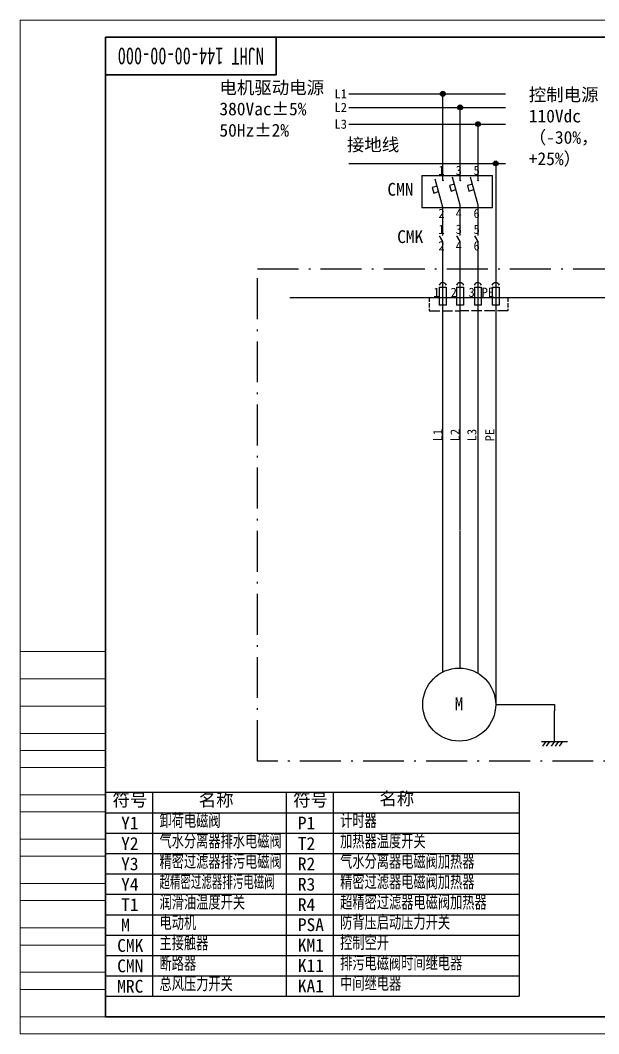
# Model space of a CAD drawing. Header units: millimetres. Extents: x 0 to 420, y 0 to 297.
# Drawn here: x 0 to 169.6, y 0 to 297 of the extents above; entities that cross this region are included whole.
import ezdxf
from ezdxf.enums import TextEntityAlignment as Align

# ---------------------------------------------------------------- set-up
doc = ezdxf.new("R2010")
doc.units = ezdxf.units.MM
doc.linetypes.add('DASHDOT', pattern=[18.5, 12, -3, 0.5, -3])
doc.linetypes.add('DASHED', pattern=[15, 12, -3])
doc.styles.add('海泰汉字样式', font='仿宋_GB2312(1).TTF', dxfattribs={"width": 0.7})

# ---------------------------------------------------------------- blocks, each defined once
blk = doc.blocks.new('HTDrawingNo')
at = {"insert": (50, 286.5), "char_height": 5, "width": 50, "attachment_point": 5, "rotation": 180, "style": '海泰汉字样式'}
blk.add_mtext('NJHT 144-00-00-000', dxfattribs=at)
at = {"insert": (390, 17.29), "char_height": 5, "width": 50, "attachment_point": 5, "style": '海泰汉字样式'}
blk.add_mtext('NJHT 144-00-00-000', dxfattribs=at)
blk = doc.blocks.new('NJHT-A3')
at = {"color": 7, "linetype": 'Continuous', "lineweight": 18}
for p, q in [((0, 0), (0, 297)), ((0, 297), (420, 297)), ((25, 112), (0, 112)), ((25, 104), (0, 104)), ((25, 96), (0, 96)), ((25, 88), (0, 88)), ((25, 83), (0, 83)), ((25, 78), (0, 78)), ((25, 70), (0, 70)), ((25, 65), (0, 65)), ((25, 57), (0, 57)), ((25, 52), (0, 52)), ((25, 44), (0, 44)), ((25, 39), (0, 39)), ((25, 31), (0, 31)), ((25, 26), (0, 26)), ((25, 18), (0, 18)), ((25, 13), (0, 13)), ((0, 5), (25, 5)), ((420, 0), (0, 0))]:
    blk.add_line(p, q, dxfattribs=at)
at = {"color": 7, "linetype": 'Continuous', "lineweight": 35}
for p, q in [((25, 5), (25, 292)), ((25, 292), (415, 292)), ((25, 5), (415, 5))]:
    blk.add_line(p, q, dxfattribs=at)
blk.add_lwpolyline([(75, 292), (75, 281), (25, 281)], dxfattribs=at)
at = {"color": 2, "linetype": 'Continuous', "lineweight": 18, "style": '海泰汉字样式', "width": 0.6}
blk.add_attdef('5', text='', height=5, rotation=180, dxfattribs=at).set_placement((50, 286.5), align=Align.MIDDLE_CENTER)
at = {"color": 2, "linetype": 'Continuous', "lineweight": 18, "style": '海泰汉字样式'}
for tag, height, width, p in [('1', 5, 0.5, (390, 54.25)), ('7', 5, 0.7, (340, 45.5)), ('2', 5, 0.5, (390, 46.75)), ('3', 5, 0.6, (390, 33)), ('12', 3.5, 0.7, (253, 29.5)), ('13', 3.5, 0.6, (267, 29.5)), ('20', 3.5, 0.7, (293, 29.5)), ('21', 3.5, 0.6, (307, 29.5)), ('14', 3.5, 0.7, (253, 22.5)), ('15', 3.5, 0.6, (267, 22.5)), ('22', 3.5, 0.7, (293, 22.5)), ('23', 3.5, 0.6, (307, 22.5)), ('8', 3.5, 0.7, (347, 17.5)), ('9', 3.5, 0.7, (359, 17.5)), ('4', 5, 0.6, (390, 17.5)), ('16', 3.5, 0.7, (253, 15.5)), ('17', 3.5, 0.6, (267, 15.5)), ('24', 3.5, 0.7, (293, 15.5)), ('25', 3.5, 0.6, (307, 15.5)), ('18', 3.5, 0.7, (253, 8.5)), ('19', 3.5, 0.6, (267, 8.5)), ('26', 3.5, 0.7, (293, 8.5)), ('27', 3.5, 0.6, (307, 8.5)), ('11', 3.5, 0.7, (327.5, 8.5)), ('10', 3.5, 0.7, (352.5, 8.5)), ('6', 3.5, 0.7, (396.57, 8.5))]:
    blk.add_attdef(tag, text='', height=height, dxfattribs=dict(at, width=width)).set_placement(p, align=Align.MIDDLE_CENTER)

msp = doc.modelspace()

# ---------------------------------------------------------------- linework, layer by layer
at = {"color": 7}
for p, q in [((96.35, 275.44), (142.29, 275.44)), ((123.87, 252.87), (123.87, 275.44)), ((96.35, 271.47), (142.29, 271.47)), ((128.95, 252.87), (128.95, 271.47)), ((96.35, 266.57), (142.29, 266.57)), ((96.35, 255.06), (142.29, 255.06)), ((139.37, 255.06), (139.37, 96.46)), ((117.69, 251.47), (138.4, 251.47)), ((138.4, 242.08), (117.69, 242.08)), ((79, 215.77), (363.52, 215.77)), ((123.87, 154.48), (123.87, 215.77)), ((128.95, 147.64), (128.95, 215.77)), ((134.19, 140.49), (134.19, 215.77)), ((123.87, 105.88), (123.87, 154.48)), ((128.95, 107.16), (128.95, 147.51)), ((134.19, 105.79), (134.19, 140.49))]:
    msp.add_line(p, q, dxfattribs=at)
at = {"color": 7, "ltscale": 0.007597}
for p, q in [((123.17, 275.44), (123.22, 275.71)), ((123.17, 275.44), (123.22, 275.71)), ((123.22, 275.17), (123.17, 275.44)), ((123.22, 275.17), (123.17, 275.44)), ((123.22, 275.71), (123.38, 275.93)), ((123.22, 275.71), (123.38, 275.93)), ((123.38, 274.94), (123.22, 275.17)), ((123.38, 274.94), (123.22, 275.17)), ((123.38, 275.93), (123.6, 276.08)), ((123.38, 275.93), (123.6, 276.08)), ((123.6, 274.79), (123.38, 274.94)), ((123.6, 274.79), (123.38, 274.94)), ((123.6, 276.08), (123.87, 276.14)), ((123.6, 276.08), (123.87, 276.14)), ((123.87, 274.74), (123.6, 274.79)), ((123.87, 274.74), (123.6, 274.79)), ((123.87, 276.14), (124.14, 276.08)), ((123.87, 276.14), (124.14, 276.08)), ((124.14, 274.79), (123.87, 274.74)), ((124.14, 274.79), (123.87, 274.74)), ((124.14, 276.08), (124.37, 275.93)), ((124.14, 276.08), (124.37, 275.93)), ((124.37, 274.94), (124.14, 274.79)), ((124.37, 274.94), (124.14, 274.79)), ((124.37, 275.93), (124.52, 275.71)), ((124.37, 275.93), (124.52, 275.71)), ((124.52, 275.17), (124.37, 274.94)), ((124.52, 275.17), (124.37, 274.94)), ((124.52, 275.71), (124.57, 275.44)), ((124.52, 275.71), (124.57, 275.44)), ((124.57, 275.44), (124.52, 275.17)), ((124.57, 275.44), (124.52, 275.17)), ((128.25, 271.47), (128.3, 271.73)), ((128.25, 271.47), (128.3, 271.73)), ((128.3, 271.2), (128.25, 271.47)), ((128.3, 271.2), (128.25, 271.47)), ((128.3, 271.73), (128.46, 271.96)), ((128.3, 271.73), (128.46, 271.96)), ((128.46, 270.97), (128.3, 271.2)), ((128.46, 270.97), (128.3, 271.2)), ((128.46, 271.96), (128.68, 272.11)), ((128.46, 271.96), (128.68, 272.11)), ((128.68, 270.82), (128.46, 270.97)), ((128.68, 270.82), (128.46, 270.97)), ((128.68, 272.11), (128.95, 272.17)), ((128.68, 272.11), (128.95, 272.17)), ((128.95, 270.76), (128.68, 270.82)), ((128.95, 270.76), (128.68, 270.82)), ((128.95, 272.17), (129.22, 272.11)), ((128.95, 272.17), (129.22, 272.11)), ((129.22, 270.82), (128.95, 270.76)), ((129.22, 270.82), (128.95, 270.76)), ((129.22, 272.11), (129.45, 271.96)), ((129.22, 272.11), (129.45, 271.96)), ((129.45, 270.97), (129.22, 270.82)), ((129.45, 270.97), (129.22, 270.82)), ((129.45, 271.96), (129.6, 271.73)), ((129.45, 271.96), (129.6, 271.73)), ((129.6, 271.2), (129.45, 270.97)), ((129.6, 271.2), (129.45, 270.97)), ((129.6, 271.73), (129.65, 271.47)), ((129.6, 271.73), (129.65, 271.47)), ((129.65, 271.47), (129.6, 271.2)), ((129.65, 271.47), (129.6, 271.2)), ((133.49, 266.57), (133.54, 266.84)), ((133.49, 266.57), (133.54, 266.84)), ((133.54, 266.3), (133.49, 266.57)), ((133.54, 266.3), (133.49, 266.57)), ((133.54, 266.84), (133.69, 267.06)), ((133.54, 266.84), (133.69, 267.06)), ((133.69, 266.07), (133.54, 266.3)), ((133.69, 266.07), (133.54, 266.3)), ((133.69, 267.06), (133.92, 267.21)), ((133.69, 267.06), (133.92, 267.21)), ((133.92, 265.92), (133.69, 266.07)), ((133.92, 265.92), (133.69, 266.07)), ((133.92, 267.21), (134.19, 267.27)), ((133.92, 267.21), (134.19, 267.27)), ((134.19, 265.87), (133.92, 265.92)), ((134.19, 265.87), (133.92, 265.92)), ((134.19, 267.27), (134.46, 267.21)), ((134.19, 267.27), (134.46, 267.21)), ((134.46, 265.92), (134.19, 265.87)), ((134.46, 265.92), (134.19, 265.87)), ((134.46, 267.21), (134.68, 267.06)), ((134.46, 267.21), (134.68, 267.06)), ((134.68, 266.07), (134.46, 265.92)), ((134.68, 266.07), (134.46, 265.92)), ((134.68, 267.06), (134.83, 266.84)), ((134.68, 267.06), (134.83, 266.84)), ((134.83, 266.3), (134.68, 266.07)), ((134.83, 266.3), (134.68, 266.07)), ((134.83, 266.84), (134.89, 266.57)), ((134.83, 266.84), (134.89, 266.57)), ((134.89, 266.57), (134.83, 266.3)), ((134.89, 266.57), (134.83, 266.3)), ((138.73, 255.33), (138.88, 255.56)), ((138.73, 255.33), (138.88, 255.56)), ((138.88, 255.56), (139.1, 255.71)), ((138.88, 255.56), (139.1, 255.71)), ((139.1, 255.71), (139.37, 255.76)), ((139.1, 255.71), (139.37, 255.76)), ((139.37, 255.76), (139.64, 255.71)), ((139.37, 255.76), (139.64, 255.71)), ((139.64, 255.71), (139.87, 255.56)), ((139.64, 255.71), (139.87, 255.56)), ((139.87, 255.56), (140.02, 255.33)), ((139.87, 255.56), (140.02, 255.33)), ((138.67, 255.06), (138.73, 255.33)), ((138.67, 255.06), (138.73, 255.33)), ((138.73, 254.79), (138.67, 255.06)), ((138.73, 254.79), (138.67, 255.06)), ((138.88, 254.56), (138.73, 254.79)), ((138.88, 254.56), (138.73, 254.79)), ((139.1, 254.41), (138.88, 254.56)), ((139.1, 254.41), (138.88, 254.56)), ((139.37, 254.36), (139.1, 254.41)), ((139.37, 254.36), (139.1, 254.41)), ((139.64, 254.41), (139.37, 254.36)), ((139.64, 254.41), (139.37, 254.36)), ((139.87, 254.56), (139.64, 254.41)), ((139.87, 254.56), (139.64, 254.41)), ((140.02, 254.79), (139.87, 254.56)), ((140.02, 254.79), (139.87, 254.56)), ((140.02, 255.33), (140.07, 255.06)), ((140.02, 255.33), (140.07, 255.06)), ((140.07, 255.06), (140.02, 254.79)), ((140.07, 255.06), (140.02, 254.79))]:
    msp.add_line(p, q, dxfattribs=at)
at = {"color": 7, "ltscale": 0.380508}
msp.add_line((134.19, 252.87), (134.19, 266.57), dxfattribs=at)
at = {"color": 7, "ltscale": 0.077814}
for p, q in [((123.87, 250.07), (123.87, 252.87)), ((128.95, 250.07), (128.95, 252.87)), ((134.19, 250.07), (134.19, 252.87))]:
    msp.add_line(p, q, dxfattribs=at)
at = {"color": 7, "ltscale": 0.260679}
for p, q in [((117.69, 251.47), (117.69, 242.08)), ((138.4, 242.08), (138.4, 251.47))]:
    msp.add_line(p, q, dxfattribs=at)
at = {"color": 7, "ltscale": 0.235197}
for p, q in [((123.87, 242.25), (121.67, 250.42)), ((128.95, 242.83), (126.75, 251.01)), ((134.19, 242.83), (131.99, 251.01))]:
    msp.add_line(p, q, dxfattribs=at)
at = {"color": 7, "ltscale": 0.010485}
for p, q in [((123.73, 250.22), (124.01, 249.97)), ((128.81, 250.22), (129.09, 249.97)), ((134.05, 250.22), (134.33, 249.97))]:
    msp.add_line(p, q, dxfattribs=at)
at = {"color": 7, "ltscale": 0.009051}
for p, q in [((123.97, 250.22), (123.76, 249.98)), ((129.05, 250.22), (128.84, 249.98)), ((134.29, 250.22), (134.07, 249.98))]:
    msp.add_line(p, q, dxfattribs=at)
at = {"color": 7, "ltscale": 0.041681}
for p, q in [((122.22, 248.38), (120.77, 247.99)), ((132.54, 248.96), (131.09, 248.57))]:
    msp.add_line(p, q, dxfattribs=at)
at = {"color": 7, "ltscale": 0.047038}
for p, q in [((120.77, 247.99), (121.21, 246.35)), ((125.85, 248.57), (126.29, 246.93)), ((131.09, 248.57), (131.53, 246.93))]:
    msp.add_line(p, q, dxfattribs=at)
at = {"color": 7, "ltscale": 0.041716}
for p, q in [((121.21, 246.35), (122.65, 246.8)), ((131.53, 246.93), (132.96, 247.38))]:
    msp.add_line(p, q, dxfattribs=at)
at = {"color": 7, "ltscale": 0.045351}
for p, q in [((122.65, 246.8), (122.22, 248.38)), ((127.73, 247.38), (127.3, 248.96)), ((132.96, 247.38), (132.54, 248.96))]:
    msp.add_line(p, q, dxfattribs=at)
at = {"color": 7, "ltscale": 0.041682}
msp.add_line((127.3, 248.96), (125.85, 248.57), dxfattribs=at)
at = {"color": 7, "ltscale": 0.041715}
msp.add_line((126.29, 246.93), (127.73, 247.38), dxfattribs=at)
at = {"color": 7, "ltscale": 0.091993}
msp.add_line((123.87, 238.94), (123.87, 242.25), dxfattribs=at)
at = {"color": 7, "ltscale": 0.10814}
for p, q in [((128.95, 238.94), (128.95, 242.83)), ((134.19, 238.94), (134.19, 242.83))]:
    msp.add_line(p, q, dxfattribs=at)
at = {"color": 7, "ltscale": 0.138123}
for p, q in [((123.87, 233.96), (123.87, 238.94)), ((128.95, 233.96), (128.95, 238.94)), ((134.19, 233.96), (134.19, 238.94))]:
    msp.add_line(p, q, dxfattribs=at)
at = {"color": 7, "ltscale": 0.052183}
for p, q in [((123.87, 232.17), (122.9, 233.78)), ((128.95, 232.17), (127.98, 233.78)), ((134.19, 232.17), (133.22, 233.78))]:
    msp.add_line(p, q, dxfattribs=at)
at = {"color": 7, "ltscale": 0.095383}
for p, q in [((123.87, 228.74), (123.87, 232.17)), ((128.95, 228.74), (128.95, 232.17)), ((134.19, 228.74), (134.19, 232.17))]:
    msp.add_line(p, q, dxfattribs=at)
at = {"color": 7, "ltscale": 0.36035}
for p, q in [((123.87, 215.77), (123.87, 228.74)), ((128.95, 215.77), (128.95, 228.74)), ((134.19, 215.77), (134.19, 228.74))]:
    msp.add_line(p, q, dxfattribs=at)
at = {"color": 7, "linetype": 'DASHDOT'}
for p, q in [((69.56, 224.18), (371.48, 224.18)), ((69.56, 79.9), (69.56, 224.18)), ((371.48, 79.9), (69.56, 79.9))]:
    msp.add_line(p, q, dxfattribs=at)
at = {"color": 7, "ltscale": 0.055583}
for p, q in [((122.82, 218.75), (124.82, 218.75)), ((127.89, 218.75), (129.9, 218.75)), ((133.13, 218.75), (135.13, 218.75)), ((138.37, 218.75), (140.37, 218.75)), ((124.82, 213.49), (122.82, 213.49)), ((129.9, 213.49), (127.89, 213.49)), ((135.13, 213.49), (133.13, 213.49)), ((140.37, 213.49), (138.37, 213.49))]:
    msp.add_line(p, q, dxfattribs=at)
at = {"color": 7, "ltscale": 0.14627}
for p, q in [((122.82, 218.75), (122.82, 213.49)), ((124.82, 218.75), (124.82, 213.49)), ((127.89, 218.75), (127.89, 213.49)), ((129.9, 218.75), (129.9, 213.49)), ((133.13, 218.75), (133.13, 213.49)), ((135.13, 218.75), (135.13, 213.49)), ((138.37, 218.75), (138.37, 213.49)), ((140.37, 218.75), (140.37, 213.49))]:
    msp.add_line(p, q, dxfattribs=at)
at = {"color": 7, "linetype": 'DASHED', "ltscale": 0.110353}
for p, q in [((119.91, 215.77), (119.91, 211.8)), ((142.93, 215.77), (142.93, 211.8))]:
    msp.add_line(p, q, dxfattribs=at)
at = {"color": 7, "linetype": 'DASHED', "ltscale": 0.253283}
for p in [(119.91, 211.8), (142.93, 211.8)]:
    msp.add_line(p, (129.03, 211.8), dxfattribs=at)
for p, q in [((139.37, 96.46), (156.61, 96.46)), ((156.61, 96.46), (156.61, 94.6)), ((25, 70.76), (112.35, 70.76)), ((25, 70.76), (25, 5)), ((38.79, 70.76), (38.79, 10.98)), ((77.95, 70.76), (146.26, 70.76)), ((77.95, 70.76), (77.95, 10.98)), ((91.74, 70.76), (91.74, 10.98)), ((146.26, 70.76), (146.26, 10.98)), ((25, 64.78), (112.35, 64.78)), ((25, 64.78), (112.35, 64.78)), ((77.95, 64.78), (130.9, 64.78)), ((77.95, 64.78), (146.26, 64.78)), ((25, 58.81), (112.35, 58.81)), ((25, 58.81), (112.35, 58.81)), ((77.95, 58.81), (146.26, 58.81)), ((77.95, 58.81), (146.26, 58.81)), ((25, 52.83), (112.35, 52.83)), ((25, 52.83), (112.35, 52.83)), ((77.95, 52.83), (130.9, 52.83)), ((93.32, 52.83), (146.26, 52.83)), ((25, 46.85), (112.35, 46.85)), ((25, 46.85), (112.35, 46.85)), ((77.95, 46.85), (130.9, 46.85)), ((93.32, 46.85), (146.26, 46.85)), ((25, 40.87), (112.35, 40.87)), ((25, 40.87), (112.35, 40.87)), ((77.95, 40.87), (130.9, 40.87)), ((93.32, 40.87), (146.26, 40.87)), ((25, 34.89), (112.35, 34.89)), ((25, 34.89), (112.35, 34.89)), ((77.95, 34.89), (130.9, 34.89)), ((93.32, 34.89), (146.26, 34.89)), ((25, 28.91), (112.35, 28.91)), ((25, 28.91), (112.35, 28.91)), ((77.95, 28.91), (146.26, 28.91)), ((77.95, 28.91), (146.26, 28.91)), ((25, 22.94), (112.35, 22.94)), ((25, 22.94), (112.35, 22.94)), ((77.95, 22.94), (146.26, 22.94)), ((77.95, 22.94), (146.26, 22.94)), ((25, 16.96), (112.35, 16.96)), ((25, 16.96), (112.35, 16.96)), ((25, 16.96), (112.35, 16.96)), ((77.95, 16.96), (146.26, 16.96)), ((77.95, 16.96), (146.26, 16.96)), ((77.95, 16.96), (146.26, 16.96)), ((25, 10.98), (112.35, 10.98)), ((25, 10.98), (112.35, 10.98)), ((25, 10.98), (112.35, 10.98)), ((25, 10.98), (112.35, 10.98)), ((77.95, 10.98), (146.26, 10.98)), ((77.95, 10.98), (146.26, 10.98)), ((77.95, 10.98), (146.26, 10.98)), ((77.95, 10.98), (146.26, 10.98)), ((25, 5), (112.35, 5)), ((77.95, 5), (146.26, 5))]:
    msp.add_line(p, q)
at = {"color": 7, "ltscale": 0.247759}
msp.add_line((156.61, 85.68), (156.61, 94.6), dxfattribs=at)
at = {"color": 7, "ltscale": 0.213779}
msp.add_line((152.76, 85.68), (160.46, 85.68), dxfattribs=at)
at = {"color": 7, "ltscale": 0.048729}
for p, q in [((154.11, 85.68), (153.1, 84.25)), ((155.19, 85.68), (154.17, 84.25)), ((156.61, 85.68), (155.6, 84.25)), ((157.79, 85.68), (156.78, 84.25)), ((159, 85.68), (157.98, 84.25))]:
    msp.add_line(p, q, dxfattribs=at)
at = {"color": 7}
for centre, radius in [((123.87, 275.44), 0.701), ((128.95, 271.47), 0.701), ((134.19, 266.57), 0.701), ((139.37, 255.06), 0.701), ((128.67, 96.46), 10.7)]:
    msp.add_circle(centre, radius, dxfattribs=at)
for centre in [(123.86, 218.91), (128.94, 218.91), (134.12, 218.91), (139.36, 218.91)]:
    msp.add_arc(centre, 1.17, 22.2469, 158.5517, dxfattribs=at)
for points in [[(124.52, 275.17), (123.17, 275.44), (123.38, 275.93), (123.22, 275.71)], [(124.52, 275.17), (123.17, 275.44), (123.38, 275.93), (123.22, 275.71)], [(124.52, 275.17), (123.38, 274.94), (123.17, 275.44), (123.22, 275.17)], [(124.52, 275.17), (123.38, 274.94), (123.17, 275.44), (123.22, 275.17)], [(124.52, 275.17), (123.38, 275.93), (123.87, 276.14), (123.6, 276.08)], [(124.52, 275.17), (123.38, 275.93), (123.87, 276.14), (123.6, 276.08)], [(124.52, 275.17), (123.87, 274.74), (123.38, 274.94), (123.6, 274.79)], [(124.52, 275.17), (123.87, 274.74), (123.38, 274.94), (123.6, 274.79)], [(124.52, 275.17), (123.87, 276.14), (124.37, 275.93), (124.14, 276.08)], [(124.52, 275.17), (123.87, 276.14), (124.37, 275.93), (124.14, 276.08)], [(124.52, 275.17), (124.37, 274.94), (123.87, 274.74), (124.14, 274.79)], [(124.52, 275.17), (124.37, 274.94), (123.87, 274.74), (124.14, 274.79)], [(124.52, 275.17), (124.37, 275.93), (124.57, 275.44), (124.52, 275.71)], [(124.52, 275.17), (124.37, 275.93), (124.57, 275.44), (124.52, 275.71)], [(129.6, 271.2), (128.25, 271.47), (128.46, 271.96), (128.3, 271.73)], [(129.6, 271.2), (128.25, 271.47), (128.46, 271.96), (128.3, 271.73)], [(129.6, 271.2), (128.46, 270.97), (128.25, 271.47), (128.3, 271.2)], [(129.6, 271.2), (128.46, 270.97), (128.25, 271.47), (128.3, 271.2)], [(129.6, 271.2), (128.46, 271.96), (128.95, 272.17), (128.68, 272.11)], [(129.6, 271.2), (128.46, 271.96), (128.95, 272.17), (128.68, 272.11)], [(129.6, 271.2), (128.95, 270.76), (128.46, 270.97), (128.68, 270.82)], [(129.6, 271.2), (128.95, 270.76), (128.46, 270.97), (128.68, 270.82)], [(129.6, 271.2), (128.95, 272.17), (129.45, 271.96), (129.22, 272.11)], [(129.6, 271.2), (128.95, 272.17), (129.45, 271.96), (129.22, 272.11)], [(129.6, 271.2), (129.45, 270.97), (128.95, 270.76), (129.22, 270.82)], [(129.6, 271.2), (129.45, 270.97), (128.95, 270.76), (129.22, 270.82)], [(129.6, 271.2), (129.45, 271.96), (129.65, 271.47), (129.6, 271.73)], [(129.6, 271.2), (129.45, 271.96), (129.65, 271.47), (129.6, 271.73)], [(134.83, 266.3), (133.49, 266.57), (133.69, 267.06), (133.54, 266.84)], [(134.83, 266.3), (133.49, 266.57), (133.69, 267.06), (133.54, 266.84)], [(134.83, 266.3), (133.69, 266.07), (133.49, 266.57), (133.54, 266.3)], [(134.83, 266.3), (133.69, 266.07), (133.49, 266.57), (133.54, 266.3)], [(134.83, 266.3), (133.69, 267.06), (134.19, 267.27), (133.92, 267.21)], [(134.83, 266.3), (133.69, 267.06), (134.19, 267.27), (133.92, 267.21)], [(134.83, 266.3), (134.19, 265.87), (133.69, 266.07), (133.92, 265.92)], [(134.83, 266.3), (134.19, 265.87), (133.69, 266.07), (133.92, 265.92)], [(134.83, 266.3), (134.19, 267.27), (134.68, 267.06), (134.46, 267.21)], [(134.83, 266.3), (134.19, 267.27), (134.68, 267.06), (134.46, 267.21)], [(134.83, 266.3), (134.68, 266.07), (134.19, 265.87), (134.46, 265.92)], [(134.83, 266.3), (134.68, 266.07), (134.19, 265.87), (134.46, 265.92)], [(134.83, 266.3), (134.68, 267.06), (134.89, 266.57), (134.83, 266.84)], [(134.83, 266.3), (134.68, 267.06), (134.89, 266.57), (134.83, 266.84)], [(140.02, 254.79), (138.67, 255.06), (138.88, 255.56), (138.73, 255.33)], [(140.02, 254.79), (138.67, 255.06), (138.88, 255.56), (138.73, 255.33)], [(140.02, 254.79), (138.88, 255.56), (139.37, 255.76), (139.1, 255.71)], [(140.02, 254.79), (138.88, 255.56), (139.37, 255.76), (139.1, 255.71)], [(140.02, 254.79), (139.37, 255.76), (139.87, 255.56), (139.64, 255.71)], [(140.02, 254.79), (139.37, 255.76), (139.87, 255.56), (139.64, 255.71)], [(140.02, 254.79), (139.87, 255.56), (140.07, 255.06), (140.02, 255.33)], [(140.02, 254.79), (139.87, 255.56), (140.07, 255.06), (140.02, 255.33)], [(140.02, 254.79), (138.88, 254.56), (138.67, 255.06), (138.73, 254.79)], [(140.02, 254.79), (138.88, 254.56), (138.67, 255.06), (138.73, 254.79)], [(140.02, 254.79), (139.37, 254.36), (138.88, 254.56), (139.1, 254.41)], [(140.02, 254.79), (139.37, 254.36), (138.88, 254.56), (139.1, 254.41)], [(140.02, 254.79), (139.87, 254.56), (139.37, 254.36), (139.64, 254.41)], [(140.02, 254.79), (139.87, 254.56), (139.37, 254.36), (139.64, 254.41)]]:
    msp.add_solid(points, dxfattribs=at)

# ---------------------------------------------------------------- block references
for name in ['NJHT-A3', 'HTDrawingNo', 'HTDrawingNo']:
    msp.add_blockref(name, (0, 0))

# ---------------------------------------------------------------- texts
at = {"attachment_point": 1}
for s, insert, char_height, width in [('{\\fFangSong_GB2312|b0|i0|c134|p49;电机驱动电源\\P380Vac±5%\\P50Hz±2%}', (58.38, 279.15), 3.75, 36.883), ('{\\fFangSong_GB2312|b0|i0|c134|p49;L1}', (92.1, 276.79), 2.7, 26.3751), ('{\\fFangSong_GB2312|b0|i0|c134|p49;控制电源\\P110Vdc\\P（-30%，+25%）}', (149.07, 277.06), 3.75, 26.3751), ('{\\fFangSong_GB2312|b0|i0|c134|p49;L2}', (92.1, 272.82), 2.7, 26.3751), ('{\\fFangSong_GB2312|b0|i0|c134|p49;L3}', (92.1, 267.92), 2.7, 26.3751), ('{\\fFangSong_GB2312|b0|i0|c134|p49;接地线}', (95.75, 262.42), 3.75, 19.797), ('{\\fFangSong_GB2312|b0|i0|c134|p49;1}', (122.55, 254.37), 2.7, 26.3751), ('{\\fFangSong_GB2312|b0|i0|c134|p49;3}', (127.63, 254.37), 2.7, 26.3751), ('{\\fFangSong_GB2312|b0|i0|c134|p49;5}', (132.87, 254.37), 2.7, 26.3751), ('{\\fFangSong_GB2312|b0|i0|c134|p49;CMN}', (107.62, 249.34), 3.75, 3.2866), ('{\\fFangSong_GB2312|b0|i0|c134|p49;2}', (122.55, 241.77), 2.7, 26.3751), ('{\\fFangSong_GB2312|b0|i0|c134|p49;4}', (127.63, 241.77), 2.7, 26.3751), ('{\\fFangSong_GB2312|b0|i0|c134|p49;6}', (132.87, 241.77), 2.7, 26.3751), ('{\\fFangSong_GB2312|b0|i0|c134|p49;CMK}', (110.49, 235.46), 3.75, 3.2866), ('{\\fFangSong_GB2312|b0|i0|c134|p49;1}', (122.55, 237.1), 2.7, 26.3751), ('{\\fFangSong_GB2312|b0|i0|c134|p49;3}', (127.63, 237.1), 2.7, 26.3751), ('{\\fFangSong_GB2312|b0|i0|c134|p49;5}', (132.87, 237.1), 2.7, 26.3751), ('{\\fFangSong_GB2312|b0|i0|c134|p49;2}', (122.55, 232.25), 2.7, 26.3751), ('{\\fFangSong_GB2312|b0|i0|c134|p49;4}', (127.63, 232.25), 2.7, 26.3751), ('{\\fFangSong_GB2312|b0|i0|c134|p49;6}', (132.87, 232.25), 2.7, 26.3751), ('{\\fFangSong_GB2312|b0|i0|c134|p49;1}', (121.08, 218.62), 2.7, 26.3751), ('{\\fFangSong_GB2312|b0|i0|c134|p49;2}', (126.16, 218.62), 2.7, 26.3751), ('{\\fFangSong_GB2312|b0|i0|c134|p49;3}', (131.4, 218.63), 2.7, 26.3751), ('{\\fFangSong_GB2312|b0|i0|c134|p49;PE}', (135.23, 218.63), 2.7, 26.3751), ('{\\fFangSong_GB2312|b0|i0|c134|p49;M}', (127.33, 98.57), 3.75, 3.2866), ('{\\fFangSong_GB2312|b0|i0|c134|p49;名称}', (105.27, 70.76), 3.75, 30.3063), ('{\\fFangSong_GB2312|b0|i0|c134|p49;符号}', (27.03, 70.4), 3.75, 30.3063), ('{\\fFangSong_GB2312|b0|i0|c134|p49;名称}', (52.32, 70.4), 3.75, 30.3063), ('{\\fFangSong_GB2312|b0|i0|c134|p49;符号}', (79.98, 70.4), 3.75, 30.3063), ('{\\fFangSong_GB2312|b0|i0|c134|p49;Y1}', (29.57, 63.61), 3.75, 30.3063), ('{\\fFangSong_GB2312|b0|i0|c134|p49;P1}', (81.37, 63.61), 3.75, 30.3063), ('{\\fFangSong_GB2312|b0|i0|c134|p49;Y2}', (29.57, 57.63), 3.75, 30.3063), ('{\\fFangSong_GB2312|b0|i0|c134|p49;\\W0.7;气水分离器排水电磁阀}', (40.82, 58.44), 3.75, 38.5851), ('{\\fFangSong_GB2312|b0|i0|c134|p49;T2}', (81.37, 57.63), 3.75, 30.3063), ('{\\fFangSong_GB2312|b0|i0|c134|p49;Y3}', (29.57, 51.65), 3.75, 30.3063), ('{\\fFangSong_GB2312|b0|i0|c134|p49;\\W0.7;精密过滤器排污电磁阀}', (40.82, 52.46), 3.75, 36.5833), ('{\\fFangSong_GB2312|b0|i0|c134|p49;R2}', (81.37, 51.65), 3.75, 30.3063), ('{\\fFangSong_GB2312|b0|i0|c134|p49;Y4}', (29.57, 45.67), 3.75, 30.3063), ('{\\fFangSong_GB2312|b0|i0|c134|p49;\\W0.6;超精密过滤器排污电磁阀}', (40.82, 46.48), 3.75, 36.8294), ('{\\fFangSong_GB2312|b0|i0|c134|p49;R3}', (81.37, 45.67), 3.75, 30.3063), ('{\\fFangSong_GB2312|b0|i0|c134|p49;T1}', (29.57, 39.69), 3.75, 30.3063), ('{\\fFangSong_GB2312|b0|i0|c134|p49;R4}', (81.37, 39.69), 3.75, 30.3063), ('{\\fFangSong_GB2312|b0|i0|c134|p49;M}', (29.57, 33.72), 3.75, 30.3063), ('{\\fFangSong_GB2312|b0|i0|c134|p49;PSA}', (81.37, 33.82), 3.75, 30.3063), ('{\\fFangSong_GB2312|b0|i0|c134|p49;CMK}', (28.42, 27.74), 3.75, 30.3063), ('{\\fFangSong_GB2312|b0|i0|c134|p49;KM1}', (81.37, 27.84), 3.75, 30.3063), ('{\\fFangSong_GB2312|b0|i0|c134|p49;CMN}', (28.42, 21.76), 3.75, 30.3063), ('{\\fFangSong_GB2312|b0|i0|c134|p49;K11}', (81.37, 21.86), 3.75, 30.3063), ('{\\fFangSong_GB2312|b0|i0|c134|p49;MRC}', (28.42, 15.78), 3.75, 30.3063), ('{\\fFangSong_GB2312|b0|i0|c134|p49;KA1}', (81.37, 15.88), 3.75, 30.3063)]:
    msp.add_mtext(s, dxfattribs=dict(at, insert=insert, char_height=char_height, width=width))
at = {"char_height": 2.7, "width": 26.3751, "attachment_point": 1, "rotation": 90}
for s, insert in [('{\\fFangSong_GB2312|b0|i0|c134|p49;L1}', (121.01, 173.6)), ('{\\fFangSong_GB2312|b0|i0|c134|p49;L2}', (126.11, 173.6)), ('{\\fFangSong_GB2312|b0|i0|c134|p49;L3}', (131.01, 173.6)), ('{\\fFangSong_GB2312|b0|i0|c134|p49;PE}', (136.31, 173.6))]:
    msp.add_mtext(s, dxfattribs=dict(at, insert=insert))
at = {"char_height": 3.75, "attachment_point": 1, "style": '海泰汉字样式'}
for s, insert, width in [('卸荷电磁阀', (40.82, 64.42), 30.3063), ('计时器', (93.77, 64.42), 30.3063), ('加热器温度开关', (93.77, 58.44), 46.2257), ('气水分离器电磁阀加热器', (93.77, 52.46), 62.6941), ('精密过滤器电磁阀加热器', (93.77, 46.48), 59.9494), ('润滑油温度开关', (40.82, 40.51), 55.0115), ('超精密过滤器电磁阀加热器', (93.77, 40.51), 60.4984), ('电动机', (40.82, 34.53), 30.3063), ('防背压启动压力开关', (93.77, 34.63), 39.7593), ('主接触器', (40.82, 28.55), 30.3063), ('控制空开', (93.77, 28.65), 30.3063), ('断路器', (40.82, 22.57), 30.3063), ('排污电磁阀时间继电器', (93.77, 22.67), 58.847), ('总风压力开关', (40.82, 16.59), 30.3063), ('中间继电器', (93.77, 16.7), 30.3063)]:
    msp.add_mtext(s, dxfattribs=dict(at, insert=insert, width=width))

doc.saveas('drawing.dxf')
